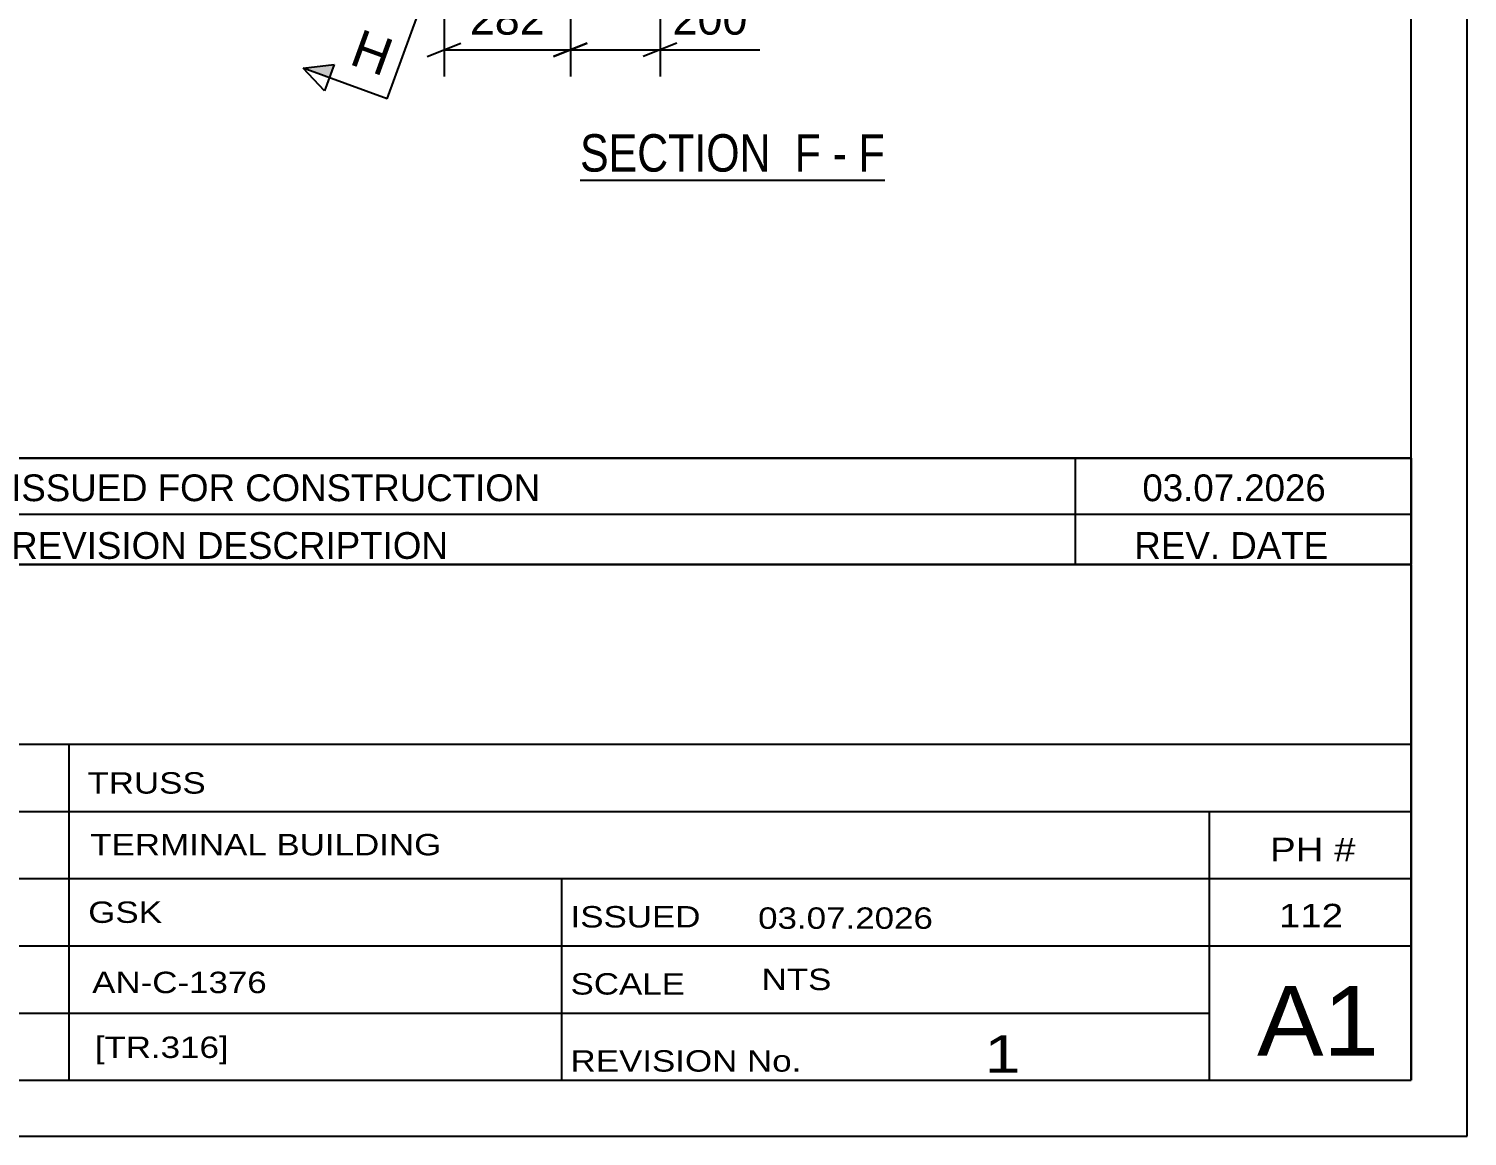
# Model space of a CAD drawing. Header units: millimetres. Extents: x -91 to 750, y -434 to 160.
# Drawn here: x 621.6 to 750, y -434.1 to -335.2 of the extents above; entities that cross this region are included whole.
import ezdxf

# ---------------------------------------------------------------- set-up
doc = ezdxf.new("R2010")
doc.units = ezdxf.units.MM
doc.styles.add('Arial', font='ARIAL.TTF', dxfattribs={"height": 0.2})
doc.styles.add('Arial Narrow', font='ARIALN.TTF', dxfattribs={"height": 0.2})

# ---------------------------------------------------------------- blocks, each defined once
blk = doc.blocks.new('Unknown-761555327-1163')
at = {"color": 5, "linetype": 'Continuous'}
for p, q in [((750.04, -434.12), (750.04, 159.88)), ((745.04, -429.12), (745.04, 154.88)), ((-85.96, -429.12), (745.04, -429.12)), ((-90.96, -434.12), (750.04, -434.12))]:
    blk.add_line(p, q, dxfattribs=at)
blk = doc.blocks.new('Unknown-761555327-21778')
at = {"color": 7, "linetype": 'Continuous'}
for p, q in [((585.04, -383.07), (745.04, -383.07)), ((745.04, -383.12), (745.04, -429.12)), ((585.04, -399.12), (745.04, -399.12)), ((625.18, -399.12), (625.18, -429.12)), ((585.04, -405.12), (745.04, -405.12)), ((727.04, -429.07), (727.04, -405.07)), ((585.04, -411.12), (745.04, -411.12)), ((669.18, -411.12), (669.18, -429.12)), ((585.04, -417.12), (745.04, -417.12)), ((585.04, -423.12), (727.04, -423.12)), ((585.04, -429.12), (745.04, -429.12))]:
    blk.add_line(p, q, dxfattribs=at)
at = {"color": 7, "style": 'Arial Narrow'}
for s, height, width, p in [('TRUSS', 1.909, 1.425378, (626.85, -403.53)), ('TERMINAL BUILDING', 1.9089, 1.425378, (627.1, -409.04)), ('GSK', 1.909, 1.425378, (626.92, -415.07)), ('ISSUED', 1.909, 1.425378, (669.98, -415.48)), ('03.07.2026', 1.909, 1.425378, (686.73, -415.6)), ('AN-C-1376', 1.909, 1.425378, (627.27, -421.34)), ('SCALE', 1.909, 1.425378, (669.98, -421.47)), ('A1', 6.204, 1.25, (731.28, -426.92)), ('1', 3.34, 1.5, (706.95, -428.44)), ('[TR.316]', 1.909, 1.425378, (627.5, -427.13)), ('REVISION No.', 1.9089, 1.425378, (669.98, -428.35))]:
    blk.add_text(s, height=height, dxfattribs=dict(at, width=width)).set_placement(p)
at = {"color": 7, "linetype": 'Continuous', "style": 'Arial Narrow'}
for s, height, width, p in [('PH #', 2.1, 1.42538, (732.44, -409.57)), ('112', 2.1, 1.42538, (733.23, -415.47)), ('NTS', 1.909, 1.425378, (687.04, -421.07))]:
    blk.add_text(s, height=height, dxfattribs=dict(at, width=width)).set_placement(p)
blk = doc.blocks.new('Unknown-761555327-21779')
at = {"color": 7, "linetype": 'Continuous'}
for p, q in [((585.04, -373.57), (745.04, -373.57)), ((745.04, -373.57), (585.04, -373.57)), ((715.04, -373.57), (715.04, -378.57)), ((745.04, -373.57), (745.04, -378.57)), ((585.04, -378.57), (745.04, -378.57)), ((585.04, -378.57), (745.04, -378.57)), ((715.04, -378.57), (715.04, -383.07)), ((745.04, -378.57), (745.04, -383.07)), ((745.04, -383.07), (585.04, -383.07))]:
    blk.add_line(p, q, dxfattribs=at)
at = {"color": 7, "linetype": 'Continuous', "style": 'Arial Narrow'}
for s, height, width, p in [('ISSUED FOR CONSTRUCTION', 2.3861, 1.196471, (620.04, -377.42)), ('03.07.2026', 2.386, 1.196471, (721.04, -377.42)), ('REVISION DESCRIPTION', 2.3861, 1.2, (620.04, -382.57)), ('REV. DATE', 2.386, 1.2, (720.32, -382.57))]:
    blk.add_text(s, height=height, dxfattribs=dict(at, width=width)).set_placement(p)
blk = doc.blocks.new('Unknown-761555327-16 - 2545')
at = {"color": 6, "linetype": 'Continuous'}
blk.add_line((670.83, -348.75), (698.05, -348.75), dxfattribs=at)
at = {"color": 0, "linetype": 'Continuous'}
for points in [[(688.94, -348), (688.94, -344.5), (670.83, -344.5), (670.83, -348)], [(692.33, -348), (692.33, -344.5), (689.99, -344.5), (689.99, -348)], [(694.65, -348), (694.65, -344.5), (693.38, -344.5), (693.38, -348)], [(698.05, -348), (698.05, -344.5), (695.7, -344.5), (695.7, -348)]]:
    blk.add_wipeout(points, dxfattribs=at)
at = {"color": 7, "linetype": 'Continuous', "style": 'Arial Narrow'}
for s, p in [('SECTION ', (670.83, -348)), ('F', (689.99, -348)), ('F', (695.7, -348)), ('-', (693.38, -348))]:
    blk.add_text(s, height=3.34, dxfattribs=at).set_placement(p)
blk = doc.blocks.new('StraightDimension-761555327-2800 - 2545')
at = {"color": 7, "linetype": 'Continuous'}
for p, q in [((658.69, -320.48), (658.69, -339.52)), ((669.97, -324.59), (669.97, -339.52)), ((657.19, -337.72), (660.19, -336.52)), ((658.69, -337.12), (669.97, -337.12)), ((671.47, -336.52), (668.47, -337.72))]:
    blk.add_line(p, q, dxfattribs=at)
at = {"color": 0}
blk.add_wipeout([(668.26, -336.37), (668.26, -332.17), (660.39, -332.17), (660.39, -336.37)], dxfattribs=at)
at = {"color": 3, "style": 'Arial'}
blk.add_text('282', height=2.865, dxfattribs=at).set_placement((660.99, -335.77))
blk = doc.blocks.new('StraightDimension-761555327-2810 - 2545')
at = {"color": 7, "linetype": 'Continuous'}
for p, q in [((669.97, -324.59), (669.97, -339.52)), ((677.97, -324.86), (677.97, -339.52)), ((668.47, -337.72), (671.47, -336.52)), ((669.97, -337.12), (677.97, -337.12)), ((679.47, -336.52), (676.47, -337.72)), ((677.97, -337.12), (686.89, -337.12)), ((677.97, -337.12), (686.89, -337.12))]:
    blk.add_line(p, q, dxfattribs=at)
at = {"color": 0}
blk.add_wipeout([(686.36, -336.37), (686.36, -332.17), (678.49, -332.17), (678.49, -336.37)], dxfattribs=at)
at = {"color": 3, "style": 'Arial'}
blk.add_text('200', height=2.865, dxfattribs=at).set_placement((679.09, -335.77))
blk = doc.blocks.new('SectionMark-761555327-3047 - 2545')
at = {"linetype": 'Continuous'}
for points in [[(663.7, -297.71), (663.28, -298.88), (661.36, -296.85)], [(648.88, -338.45), (648.45, -339.62), (646.1, -338.77)]]:
    blk.add_hatch(color=6, dxfattribs=at).paths.add_polyline_path(points)
at = {"color": 6, "linetype": 'Continuous'}
for p, q in [((661.36, -296.85), (664.13, -296.53)), ((663.28, -298.88), (664.13, -296.53)), ((661.36, -296.85), (663.28, -298.88)), ((646.1, -338.77), (648.88, -338.45)), ((648.02, -340.8), (646.1, -338.77)), ((648.88, -338.45), (648.02, -340.8))]:
    blk.add_line(p, q, dxfattribs=at)
at = {"color": 0, "linetype": 'Continuous'}
for points in [[(666.14, -304.18), (667.33, -300.89), (664.17, -299.74), (662.97, -303.03)], [(653.28, -339.52), (654.47, -336.23), (651.31, -335.08), (650.11, -338.36)]]:
    blk.add_wipeout(points, dxfattribs=at)
at = {"color": 6, "linetype": 'Continuous'}
for p, q in [((668.87, -299.59), (661.36, -296.85)), ((668.87, -299.59), (666.14, -307.11)), ((653.62, -341.5), (656.35, -333.99)), ((653.62, -341.5), (646.1, -338.77))]:
    blk.add_line(p, q, dxfattribs=at)
at = {"color": 3, "linetype": 'Continuous', "style": 'Arial'}
for p in [(662.97, -303.03), (650.11, -338.36)]:
    blk.add_text('H', height=3.34, rotation=-20.002, dxfattribs=at).set_placement(p)

msp = doc.modelspace()

# ---------------------------------------------------------------- block references
for name in ['Unknown-761555327-1163', 'Unknown-761555327-21779', 'Unknown-761555327-21778']:
    msp.add_blockref(name, (0, 0))

# ---------------------------------------------------------------- next in the draw order: block references
for name in ['StraightDimension-761555327-2800 - 2545', 'Unknown-761555327-16 - 2545']:
    msp.add_blockref(name, (0, 0))

# ---------------------------------------------------------------- next in the draw order: block references
msp.add_blockref('StraightDimension-761555327-2810 - 2545', (0, 0))

# ---------------------------------------------------------------- next in the draw order: block references
msp.add_blockref('SectionMark-761555327-3047 - 2545', (0, 0))

doc.saveas('drawing.dxf')
